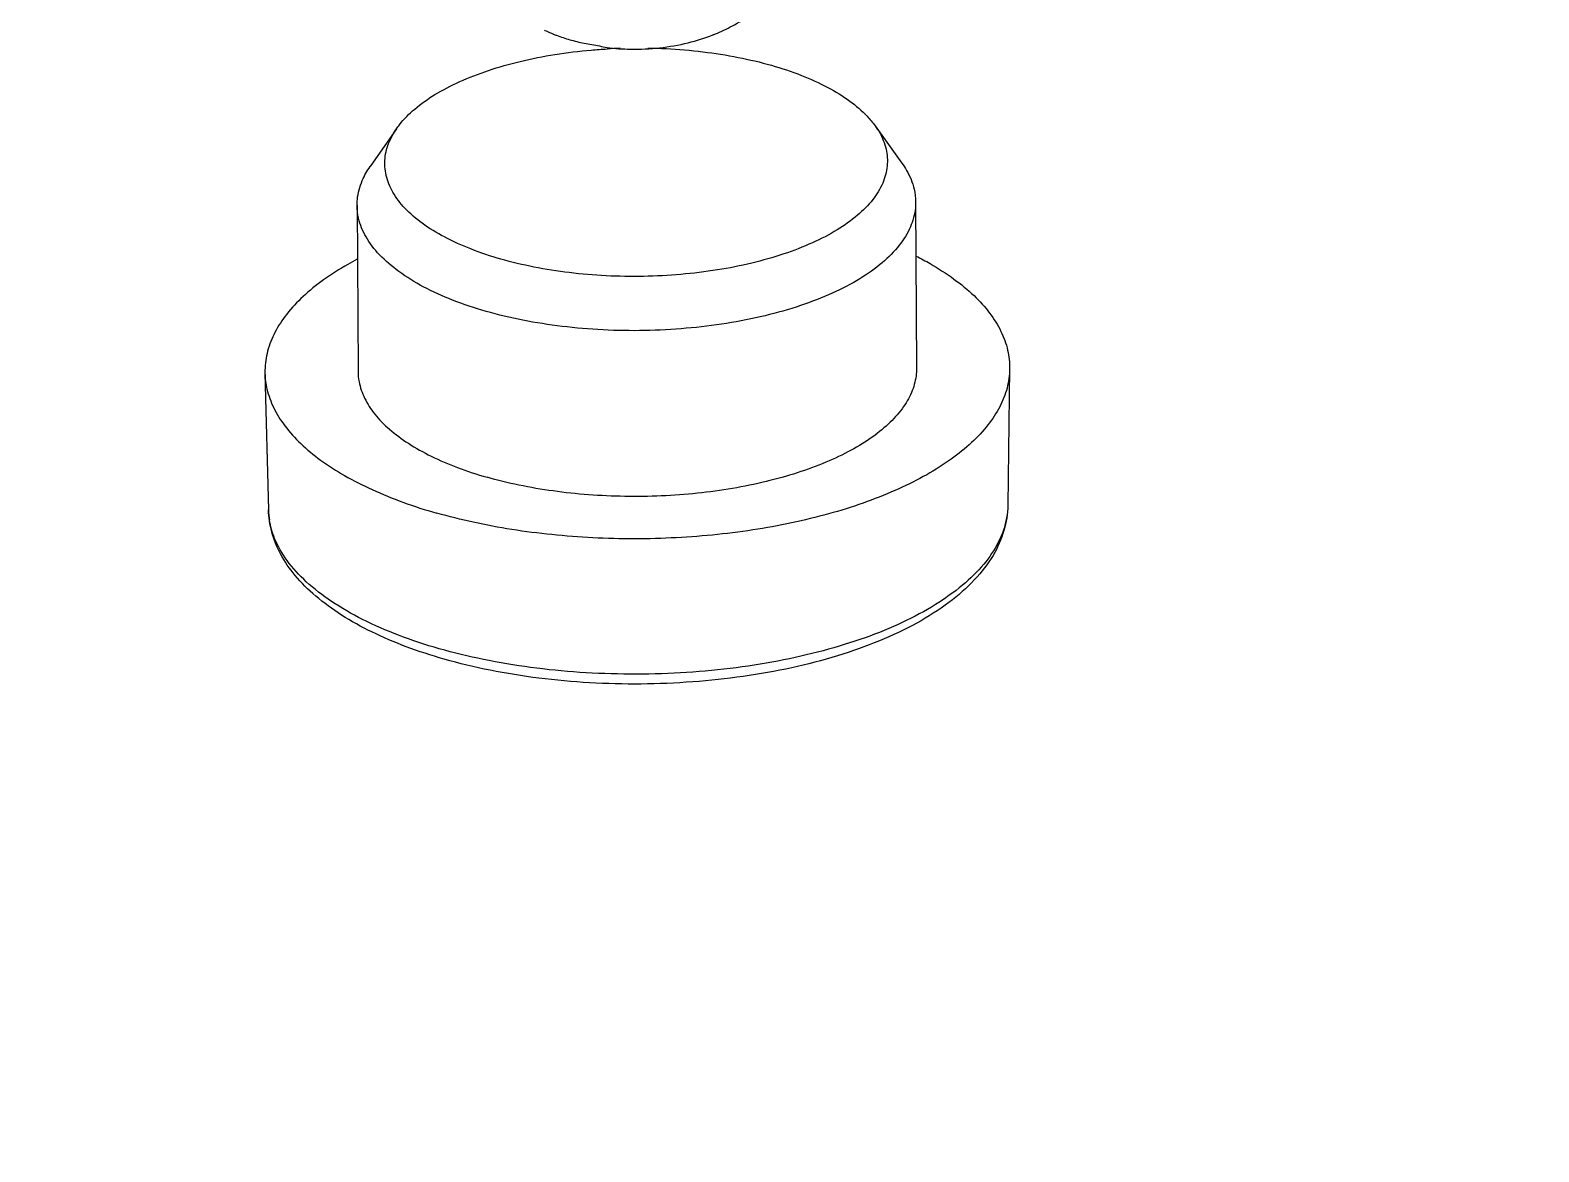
# Model space of a CAD drawing. Header units: millimetres. Extents: x 209 to 585, y 129 to 391.
# Drawn here: x 331.32 to 343.97, y 161.06 to 170.45 of the extents above; entities that cross this region are included whole.
import ezdxf

# ---------------------------------------------------------------- set-up
doc = ezdxf.new("R2010")
doc.units = ezdxf.units.MM
for name, color, linetype in [('02___PRT_ALL_AXES', 7, 'Continuous'), ('06___PRT_ALL_SURFS', 7, 'Continuous'), ('3_ALL_AXES', 7, 'Continuous')]:
    doc.layers.add(name, color=color, linetype=linetype)

# ---------------------------------------------------------------- blocks, each defined once
blk = doc.blocks.new('u31')
at = {"color": 7, "linetype": 'Continuous'}
for p, q in [((-83.04, 33.067), (-83.02, 33.075)), ((-86.466, 32.048), (-86.749, 31.643)), ((-81.325, 32.079), (-81.037, 31.677))]:
    blk.add_line(p, q, dxfattribs=at)
for centre, radius, start, end in [((-84.167, 33.248), 0.331, 249.04, 263.3505), ((-83.867, 27.037), 5.878, 91.9147, 93.2869), ((-87.027, 27.975), 0.816, 181.3984, 189.371)]:
    blk.add_arc(centre, radius, start, end, dxfattribs=at)
for points, start_tangent, end_tangent in [([(-84.782, 33.064), (-84.748, 33.051), (-84.606, 33.004)], (0.925693, -0.378276), (0.96159, -0.274491)), ([(-86.466, 32.048), (-86.435, 32.09), (-86.271, 32.258), (-86.054, 32.414), (-85.788, 32.553), (-85.48, 32.673), (-85.137, 32.771), (-84.766, 32.845), (-84.376, 32.893), (-84.204, 32.905)], (0.572966, 0.819579), (0.998353, 0.057361)), ([(-84.606, 33.004), (-84.451, 32.966), (-84.285, 32.938)], (0.96159, -0.274491), (0.991119, -0.132978)), ([(-83.768, 32.914), (-83.571, 32.908), (-83.175, 32.874), (-82.795, 32.814), (-82.44, 32.729)], (0.999867, -0.01629), (0.96159, -0.274491)), ([(-82.44, 32.729), (-82.117, 32.62), (-81.834, 32.491), (-81.597, 32.344), (-81.411, 32.182), (-81.325, 32.079)], (0.96159, -0.274491), (0.58237, -0.812924)), ([(-85.346, 30.647), (-85.669, 30.756), (-85.952, 30.885), (-86.19, 31.032), (-86.376, 31.194), (-86.506, 31.367), (-86.578, 31.547), (-86.59, 31.73), (-86.542, 31.912), (-86.466, 32.048)], (-0.96159, 0.274491), (0.572966, 0.819579)), ([(-81.325, 32.079), (-81.28, 32.009), (-81.208, 31.829), (-81.196, 31.646), (-81.244, 31.464), (-81.351, 31.286), (-81.515, 31.118), (-81.732, 30.962), (-81.998, 30.823), (-82.306, 30.703), (-82.649, 30.605), (-83.02, 30.531), (-83.411, 30.483), (-83.812, 30.462), (-84.215, 30.468), (-84.611, 30.502), (-84.991, 30.562), (-85.346, 30.647)], (0.58237, -0.812924), (-0.96159, 0.274491)), ([(-86.89, 31.225), (-86.887, 31.289), (-86.834, 31.492), (-86.749, 31.643)], (-0.007083, 0.999975), (0.572889, 0.819633)), ([(-81.037, 31.677), (-80.987, 31.6), (-80.907, 31.399), (-80.891, 31.26)], (0.582396, -0.812906), (0.007083, -0.999975)), ([(-85.505, 30.086), (-85.864, 30.207), (-86.179, 30.35), (-86.442, 30.514), (-86.649, 30.694), (-86.794, 30.886), (-86.874, 31.086), (-86.89, 31.225)], (-0.96159, 0.274491), (-0.007083, 0.999975)), ([(-80.891, 31.26), (-80.893, 31.196), (-80.947, 30.993), (-81.066, 30.796), (-81.248, 30.609), (-81.49, 30.436), (-81.785, 30.282), (-82.127, 30.148), (-82.508, 30.039), (-82.92, 29.957), (-83.354, 29.904), (-83.8, 29.88), (-84.248, 29.887), (-84.688, 29.925), (-85.11, 29.991), (-85.505, 30.086)], (0.007083, -0.999975), (-0.96159, 0.274491)), ([(-85.956, 26.351), (-86.362, 26.485), (-86.732, 26.643), (-87.058, 26.825), (-87.335, 27.029), (-87.555, 27.25), (-87.713, 27.482), (-87.807, 27.718), (-87.842, 27.955)], (-0.96159, 0.274491), (-0.025536, 0.999674)), ([(-79.9, 28.002), (-79.916, 27.85), (-80.002, 27.607), (-80.159, 27.37), (-80.386, 27.146), (-80.678, 26.937), (-81.029, 26.747), (-81.433, 26.581), (-81.883, 26.442), (-82.369, 26.331), (-82.884, 26.251), (-83.417, 26.204), (-83.958, 26.19), (-84.498, 26.209), (-85.026, 26.262), (-85.533, 26.348), (-86.008, 26.463)], (-0.01423, -0.999899), (-0.96159, 0.274491)), ([(-79.9, 28.002), (-79.941, 27.734), (-80.058, 27.466), (-80.257, 27.205), (-80.532, 26.96), (-80.876, 26.739), (-81.279, 26.548), (-81.73, 26.387), (-82.221, 26.259), (-82.742, 26.166), (-83.285, 26.107), (-83.839, 26.084), (-84.393, 26.097), (-84.937, 26.147), (-85.461, 26.232), (-85.956, 26.351)], (-0.013647, -0.999907), (-0.96159, 0.274491)), ([(-86.008, 26.463), (-86.444, 26.608), (-86.832, 26.778), (-87.165, 26.971), (-87.436, 27.183), (-87.641, 27.41), (-87.776, 27.648), (-87.831, 27.842)], (-0.96159, 0.274491), (-0.162325, 0.986737))]:
    blk.add_spline(points, degree=3, dxfattribs=dict(at, start_tangent=start_tangent, end_tangent=end_tangent))
at = {"layer": '02___PRT_ALL_AXES', "color": 7, "linetype": 'Continuous'}
for p, q in [((-86.89, 31.225), (-86.88, 29.443)), ((-80.891, 31.26), (-80.88, 29.479)), ((-87.88, 29.421), (-87.842, 27.955)), ((-79.88, 29.469), (-79.9, 28.002))]:
    blk.add_line(p, q, dxfattribs=at)
for points, start_tangent, end_tangent in [([(-86.889, 30.645), (-86.989, 30.59), (-87.251, 30.423), (-87.471, 30.245), (-87.646, 30.056), (-87.773, 29.86), (-87.851, 29.659), (-87.88, 29.455), (-87.88, 29.421)], (-0.885952, -0.463778), (0.025945, -0.999663)), ([(-80.885, 30.68), (-80.734, 30.599), (-80.478, 30.433), (-80.263, 30.255), (-80.095, 30.067), (-79.974, 29.871), (-79.902, 29.67), (-79.88, 29.469)], (0.891404, -0.453209), (-0.013582, -0.999908)), ([(-87.88, 29.421), (-87.858, 29.252), (-87.786, 29.051), (-87.665, 28.855), (-87.496, 28.667), (-87.282, 28.489), (-87.025, 28.323), (-86.729, 28.172), (-86.397, 28.036), (-86.033, 27.919)], (0.025945, -0.999663), (0.96159, -0.274491)), ([(-86.88, 29.443), (-86.869, 29.33), (-86.809, 29.154), (-86.7, 28.983), (-86.542, 28.82), (-86.339, 28.669), (-86.094, 28.531), (-85.811, 28.409), (-85.494, 28.304)], (0.006465, -0.999979), (0.96159, -0.274491)), ([(-79.88, 29.469), (-79.908, 29.263), (-79.987, 29.062), (-80.114, 28.866), (-80.289, 28.677), (-80.509, 28.499), (-80.771, 28.332), (-81.072, 28.18), (-81.409, 28.043), (-81.777, 27.925), (-82.171, 27.826), (-82.586, 27.747), (-83.018, 27.69), (-83.461, 27.655), (-83.909, 27.643), (-84.357, 27.654), (-84.798, 27.688), (-85.228, 27.743), (-85.642, 27.821), (-86.033, 27.919)], (-0.013582, -0.999908), (-0.96159, 0.274491)), ([(-80.88, 29.479), (-80.883, 29.414), (-80.926, 29.237), (-81.02, 29.063), (-81.162, 28.896), (-81.351, 28.739), (-81.584, 28.595), (-81.855, 28.465), (-82.162, 28.352), (-82.497, 28.258), (-82.857, 28.184), (-83.234, 28.133), (-83.622, 28.104), (-84.014, 28.099), (-84.404, 28.116), (-84.785, 28.157), (-85.151, 28.22), (-85.494, 28.304)], (0.006465, -0.999979), (-0.96159, 0.274491))]:
    blk.add_spline(points, degree=3, dxfattribs=dict(at, start_tangent=start_tangent, end_tangent=end_tangent))
at = {"layer": '06___PRT_ALL_SURFS', "color": 7, "linetype": 'Continuous'}
for points, start_tangent, end_tangent in [([(-7.81, 22), (-8.282, 22.135), (-9.6, 22.511), (-12.233, 23.263), (-14.867, 24.015), (-17.501, 24.766), (-22.769, 26.27), (-28.036, 27.774), (-33.304, 29.277), (-38.571, 30.781), (-49.106, 33.788), (-59.641, 36.796), (-64.909, 38.299), (-70.176, 39.803), (-75.444, 41.306), (-80.711, 42.81), (-83.345, 43.562), (-85.979, 44.314), (-88.612, 45.066), (-89.93, 45.442), (-90.402, 45.577)], (-0.961497, 0.274816), (-0.961682, 0.274166)), ([(-7.659, 21.06), (-10.24, 21.796), (-12.821, 22.533), (-17.983, 24.006), (-28.308, 26.954), (-38.632, 29.901), (-48.957, 32.848), (-59.282, 35.795), (-69.606, 38.743), (-79.931, 41.69), (-85.093, 43.163), (-87.673, 43.9), (-89.263, 44.354)], (-0.961687, 0.274149), (-0.961583, 0.274515))]:
    blk.add_spline(points, degree=3, dxfattribs=dict(at, start_tangent=start_tangent, end_tangent=end_tangent))
at = {"layer": '3_ALL_AXES', "color": 7, "linetype": 'Continuous'}
for centre, radius, start, end in [((-84.065, 34.823), 1.899, 244.724, 244.9785), ((-84.051, 34.852), 1.931, 244.985, 247.776)]:
    blk.add_arc(centre, radius, start, end, dxfattribs=at)
for points, start_tangent, end_tangent in [([(-83.02, 33.075), (-82.836, 33.165), (-82.625, 33.303), (-82.434, 33.474), (-82.273, 33.671), (-82.151, 33.882), (-82.062, 34.113), (-82.012, 34.363)], (0.920927, 0.389735), (0.113966, 0.993485)), ([(-84.205, 32.919), (-83.952, 32.902), (-83.64, 32.917), (-83.334, 32.971), (-83.069, 33.055), (-83.04, 33.067)], (0.993173, -0.116647), (0.925006, 0.379953))]:
    blk.add_spline(points, degree=3, dxfattribs=dict(at, start_tangent=start_tangent, end_tangent=end_tangent))

msp = doc.modelspace()

# ---------------------------------------------------------------- block references
at = {"xscale": 0.78, "yscale": 0.78, "zscale": 0.78}
msp.add_blockref('u31', (401.838, 144.632), dxfattribs=at)

doc.saveas('drawing.dxf')
